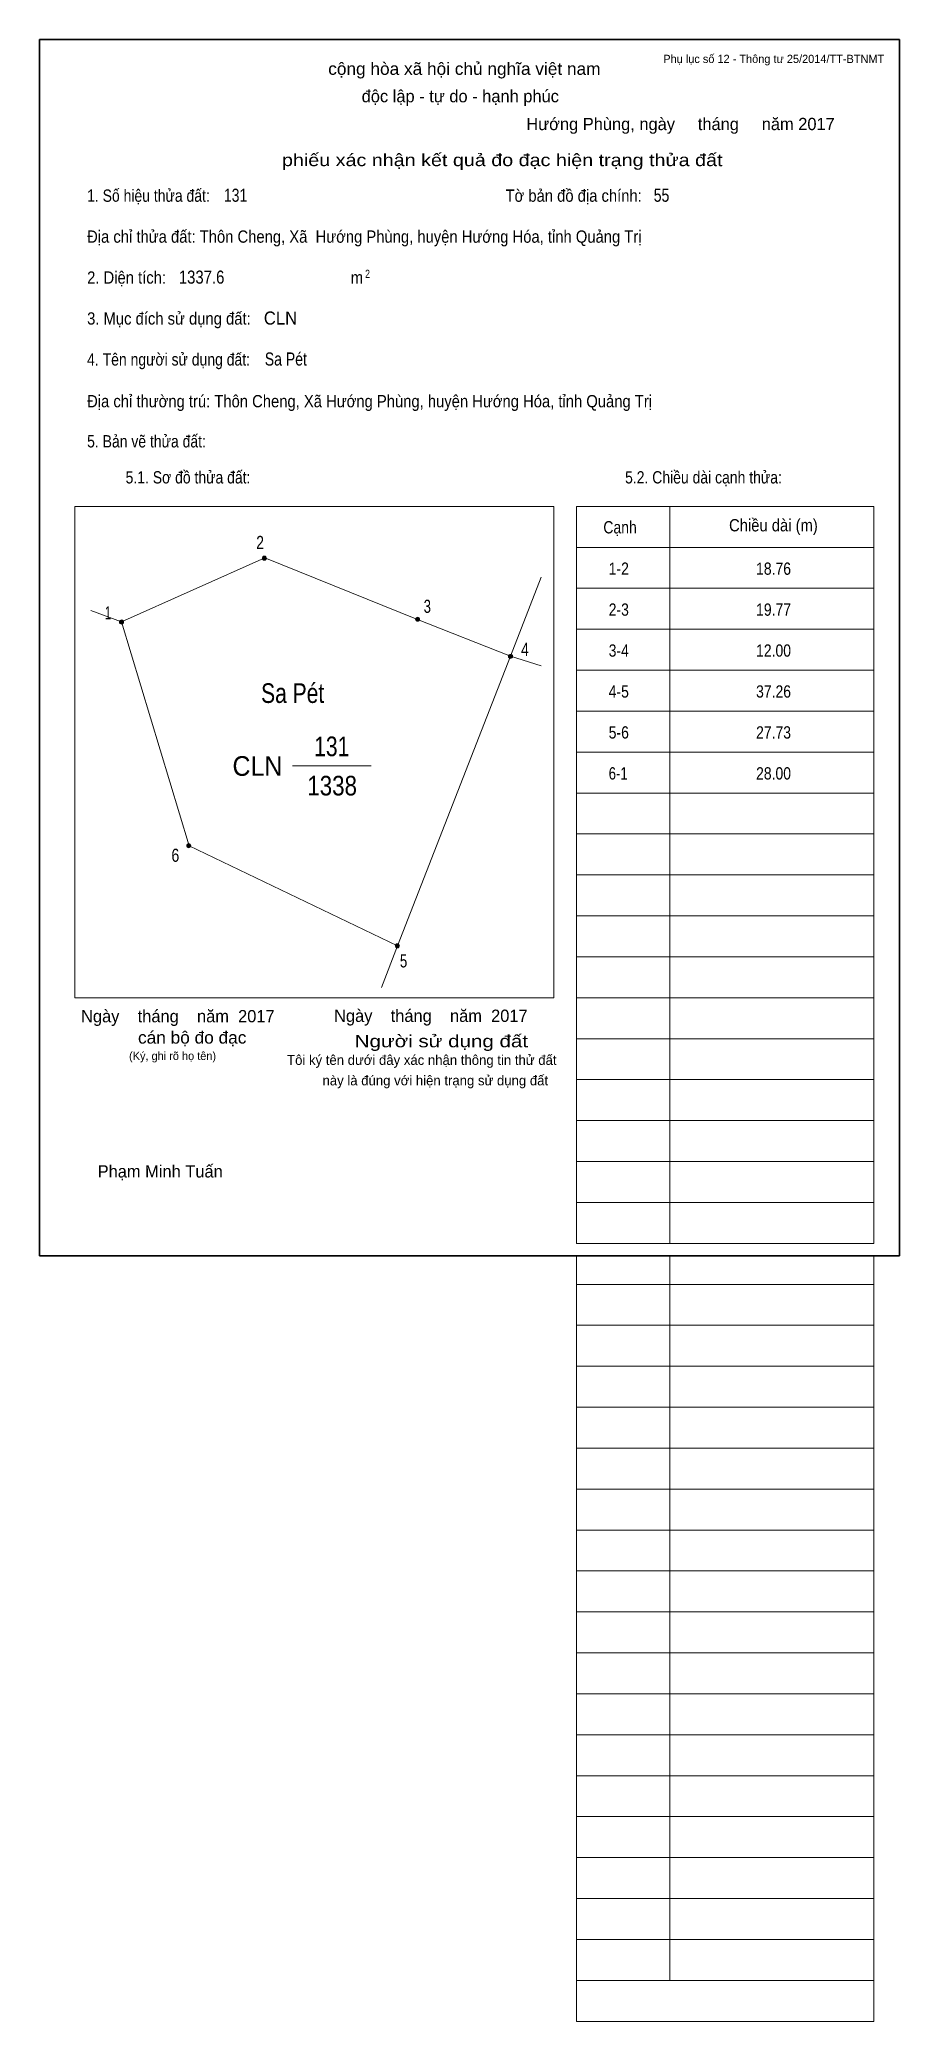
# Model space of a CAD drawing. Header units: centimetres. Extents: x 0 to 21, y -18.7 to 29.7.
import ezdxf
from ezdxf.enums import TextEntityAlignment as Align

# ---------------------------------------------------------------- set-up
doc = ezdxf.new("R2010")
doc.units = ezdxf.units.CM
doc.header["$LTSCALE"] = 0.12
doc.layers.add('30', color=7, linetype='Continuous')
doc.layers.add('34', color=7, linetype='Continuous')
for name, color, linetype, lineweight in [('32', 7, 'Continuous', 13), ('33', 7, 'Continuous', 13), ('6', 7, 'Continuous', 13), ('63', 7, 'Continuous', 13)]:
    doc.layers.add(name, color=color, linetype=linetype, lineweight=lineweight)

msp = doc.modelspace()

# ---------------------------------------------------------------- hatches: boundary and pattern name
at = {"layer": '32'}
for points in [[(5.5409, 17.0347, 1), (5.4409, 17.0347, 1)], [(2.051, 15.4762, 1), (1.951, 15.4762, 1)], [(9.2814, 15.5434, 1), (9.1814, 15.5434, 1)], [(11.551, 14.6368, 1), (11.451, 14.6368, 1)], [(3.6931, 10.0121, 1), (3.5931, 10.0121, 1)], [(8.7864, 7.5673, 1), (8.6864, 7.5673, 1)]]:
    msp.add_hatch(color=256, dxfattribs=at).paths.add_polyline_path(points)

# ---------------------------------------------------------------- linework, layer by layer
for centre in [(5.4909, 17.0347), (2.001, 15.4762), (9.2314, 15.5434), (11.501, 14.6368), (3.6431, 10.0121), (8.7364, 7.5673)]:
    msp.add_circle(centre, 0.05, dxfattribs=at)
at = {"layer": '33'}
msp.add_line((6.18, 11.96), (8.1, 11.96), dxfattribs=at)
at = {"layer": '6'}
for p, q in [((12.25, 16.57), (11.5, 14.64)), ((2, 15.48), (1.25, 15.76)), ((8.74, 7.57), (11.5, 14.64)), ((12.25, 14.41), (11.5, 14.64))]:
    msp.add_line(p, q, dxfattribs=at)
for points in [[(2, 15.48), (5.5, 17.04), (9.23, 15.54), (11.5, 14.64)], [(2, 15.48), (3.65, 10.01), (8.74, 7.57), (8.35, 6.55)]]:
    msp.add_lwpolyline(points, dxfattribs=at)
at = {"layer": '63'}
for p, q in [((0.86, 18.3), (12.56, 18.3)), ((0.86, 6.3), (0.86, 18.3)), ((12.56, 6.3), (12.56, 18.3)), ((13.11, 18.3), (20.38, 18.3)), ((13.11, 0.3), (13.11, 18.3)), ((15.39, 0.3), (15.39, 18.3)), ((20.38, 0.3), (20.38, 18.3)), ((13.11, 17.3), (20.38, 17.3)), ((13.11, 16.3), (20.38, 16.3)), ((13.11, 15.3), (20.38, 15.3)), ((13.11, 14.3), (20.38, 14.3)), ((13.11, 13.3), (20.38, 13.3)), ((13.11, 12.3), (20.38, 12.3)), ((13.11, 11.3), (20.38, 11.3)), ((13.11, 10.3), (20.38, 10.3)), ((13.11, 9.3), (20.38, 9.3)), ((13.11, 8.3), (20.38, 8.3)), ((13.11, 7.3), (20.38, 7.3)), ((0.86, 6.3), (12.56, 6.3)), ((13.11, 6.3), (20.38, 6.3)), ((13.11, 5.3), (20.38, 5.3)), ((13.11, 4.3), (20.38, 4.3)), ((13.11, 3.3), (20.38, 3.3)), ((13.11, 2.3), (20.38, 2.3)), ((13.11, 1.3), (20.38, 1.3)), ((13.11, 0.3), (20.38, 0.3)), ((13.11, -18.7), (13.11, 0)), ((15.39, -17.7), (15.39, 0)), ((20.38, -18.7), (20.38, 0)), ((13.11, -0.7), (20.38, -0.7)), ((13.11, -0.7), (20.38, -0.7)), ((13.11, -1.7), (20.38, -1.7)), ((13.11, -2.7), (20.38, -2.7)), ((13.11, -3.7), (20.38, -3.7)), ((13.11, -4.7), (20.38, -4.7)), ((13.11, -5.7), (20.38, -5.7)), ((13.11, -6.7), (20.38, -6.7)), ((13.11, -7.7), (20.38, -7.7)), ((13.11, -8.7), (20.38, -8.7)), ((13.11, -9.7), (20.38, -9.7)), ((13.11, -10.7), (20.38, -10.7)), ((13.11, -11.7), (20.38, -11.7)), ((13.11, -12.7), (20.38, -12.7)), ((13.11, -13.7), (20.38, -13.7)), ((13.11, -14.7), (20.38, -14.7)), ((13.11, -15.7), (20.38, -15.7)), ((13.11, -16.7), (20.38, -16.7)), ((13.11, -17.7), (20.38, -17.7)), ((13.11, -18.7), (20.38, -18.7))]:
    msp.add_line(p, q, dxfattribs=at)
at = {"layer": '63', "lineweight": 35}
msp.add_lwpolyline([(0, 0), (0, 29.7), (21, 29.7), (21, 0)], close=True, dxfattribs=at)

# ---------------------------------------------------------------- texts
at = {"layer": '30'}
for s, width, p in [('1-2', 0.85, (13.9, 16.63)), ('18.76', 0.85, (17.5, 16.63)), ('2-3', 0.85, (13.9, 15.63)), ('19.77', 0.85, (17.5, 15.63)), ('3-4', 0.85, (13.9, 14.63)), ('12.00', 0.85, (17.5, 14.63)), ('4-5', 0.85, (13.9, 13.63)), ('37.26', 0.85, (17.5, 13.63)), ('5-6', 0.85, (13.9, 12.63)), ('27.73', 0.85, (17.5, 12.63)), ('6-1', 0.8, (13.9, 11.63)), ('28.00', 0.85, (17.5, 11.63))]:
    msp.add_text(s, height=0.3, dxfattribs=dict(at, width=width)).set_placement(p)
at = {"layer": '32'}
for s, width, p in [('2', 0.8, (5.385, 17.26)), ('3', 0.75, (9.47, 15.7)), ('1', 0.65, (1.67, 15.54)), ('4', 0.8, (11.855, 14.65)), ('6', 0.8, (3.315, 9.62)), ('5', 0.75, (8.89, 7.04))]:
    msp.add_text(s, height=0.32, dxfattribs=dict(at, width=width)).set_placement(p, align=Align.CENTER)
at = {"layer": '33', "width": 0.95}
for height, p in [(0.32, (6.29, 22.74)), (0.4799, (5.93, 11.72))]:
    msp.add_text('CLN', height=height, dxfattribs=at).set_placement(p, align=Align.RIGHT)
at = {"layer": '33'}
for s, width, p in [('131', 0.8, (7.135, 12.2)), ('1338', 0.85, (7.145, 11.24))]:
    msp.add_text(s, height=0.4799, dxfattribs=dict(at, width=width)).set_placement(p, align=Align.CENTER)
at = {"layer": '34'}
for s, height, width, p in [('131', 0.32, 0.8, (4.5, 25.74)), ('55', 0.32, 0.8, (15, 25.74)), ('1337.6', 0.32, 0.85, (3.4, 23.74)), ('Sa Pét', 0.32, 0.8, (5.5, 21.74)), ('Sa Pét', 0.4799, 0.8, (5.41, 13.5))]:
    msp.add_text(s, height=height, dxfattribs=dict(at, width=width)).set_placement(p)
at = {"layer": '63', "width": 1.05}
msp.add_text('cộng hòa xã hội chủ nghĩa việt nam', height=0.3, dxfattribs=at).set_placement((10.375, 28.84), align=Align.CENTER)
at = {"layer": '63'}
for s, height, p in [('Phụ lục số 12 - Thông tư 25/2014/TT-BTNMT', 0.2, (20.63, 29.13)), ('Ngày    tháng    năm  2017', 0.3, (5.74, 5.7)), ('Ngày    tháng    năm  2017', 0.3, (11.92, 5.71)), ('(Ký, ghi rõ họ tên)', 0.2, (4.31, 4.78))]:
    msp.add_text(s, height=height, dxfattribs=at).set_placement(p, align=Align.RIGHT)
for s, height, p in [('độc lập - tự do - hạnh phúc', 0.3, (10.275, 28.17)), ('Hướng Phùng, ngày     tháng     năm 2017', 0.3, (15.655, 27.49)), ('Tôi ký tên dưới đây xác nhận thông tin thử đất', 0.24, (9.335, 4.66)), ('này là đúng với hiện trạng sử dụng đất', 0.24, (9.665, 4.16)), ('Phạm Minh Tuấn', 0.3, (2.945, 1.91))]:
    msp.add_text(s, height=height, dxfattribs=at).set_placement(p, align=Align.CENTER)
for s, width, p in [('phiếu xác nhận kết quả đo đạc hiện trạng thửa đất', 1.2, (16.68, 26.61)), ('cán bộ đo đạc', 1.05, (5.05, 5.18)), ('Người sử dụng đất', 1.25, (11.93, 5.09))]:
    msp.add_text(s, height=0.3, dxfattribs=dict(at, width=width)).set_placement(p, align=Align.RIGHT)
for s, height, width, p in [('1. Số hiệu thửa đất:', 0.3, 0.85, (1.16, 25.74)), ('Tờ bản đồ địa chính:', 0.3, 0.9, (11.38, 25.74)), ('Địa chỉ thửa đất: Thôn Cheng, Xã  Hướng Phùng, huyện Hướng Hóa, tỉnh Quảng Trị', 0.3, 0.9, (1.16, 24.74)), ('2. Diện tích:', 0.3, 0.9, (1.16, 23.74)), ('m', 0.3, 0.9, (7.6, 23.74)), ('2', 0.2, 0.8, (7.95, 23.88)), ('3. Mục đích sử dụng đất:', 0.3, 0.9, (1.16, 22.74)), ('4. Tên người sử dụng đất:', 0.3, 0.85, (1.16, 21.74)), ('Địa chỉ thường trú: Thôn Cheng, Xã Hướng Phùng, huyện Hướng Hóa, tỉnh Quảng Trị', 0.3, 0.9, (1.16, 20.72)), ('5. Bản vẽ thửa đất:', 0.3, 0.85, (1.16, 19.74)), ('5.1. Sơ đồ thửa đất:', 0.3, 0.85, (2.1, 18.86)), ('5.2. Chiều dài cạnh thửa:', 0.3, 0.85, (14.3, 18.86)), ('Cạnh', 0.3, 0.85, (13.77, 17.64)), ('Chiều dài (m)', 0.3, 0.9, (16.84, 17.69))]:
    msp.add_text(s, height=height, dxfattribs=dict(at, width=width)).set_placement(p)

doc.saveas('drawing.dxf')
